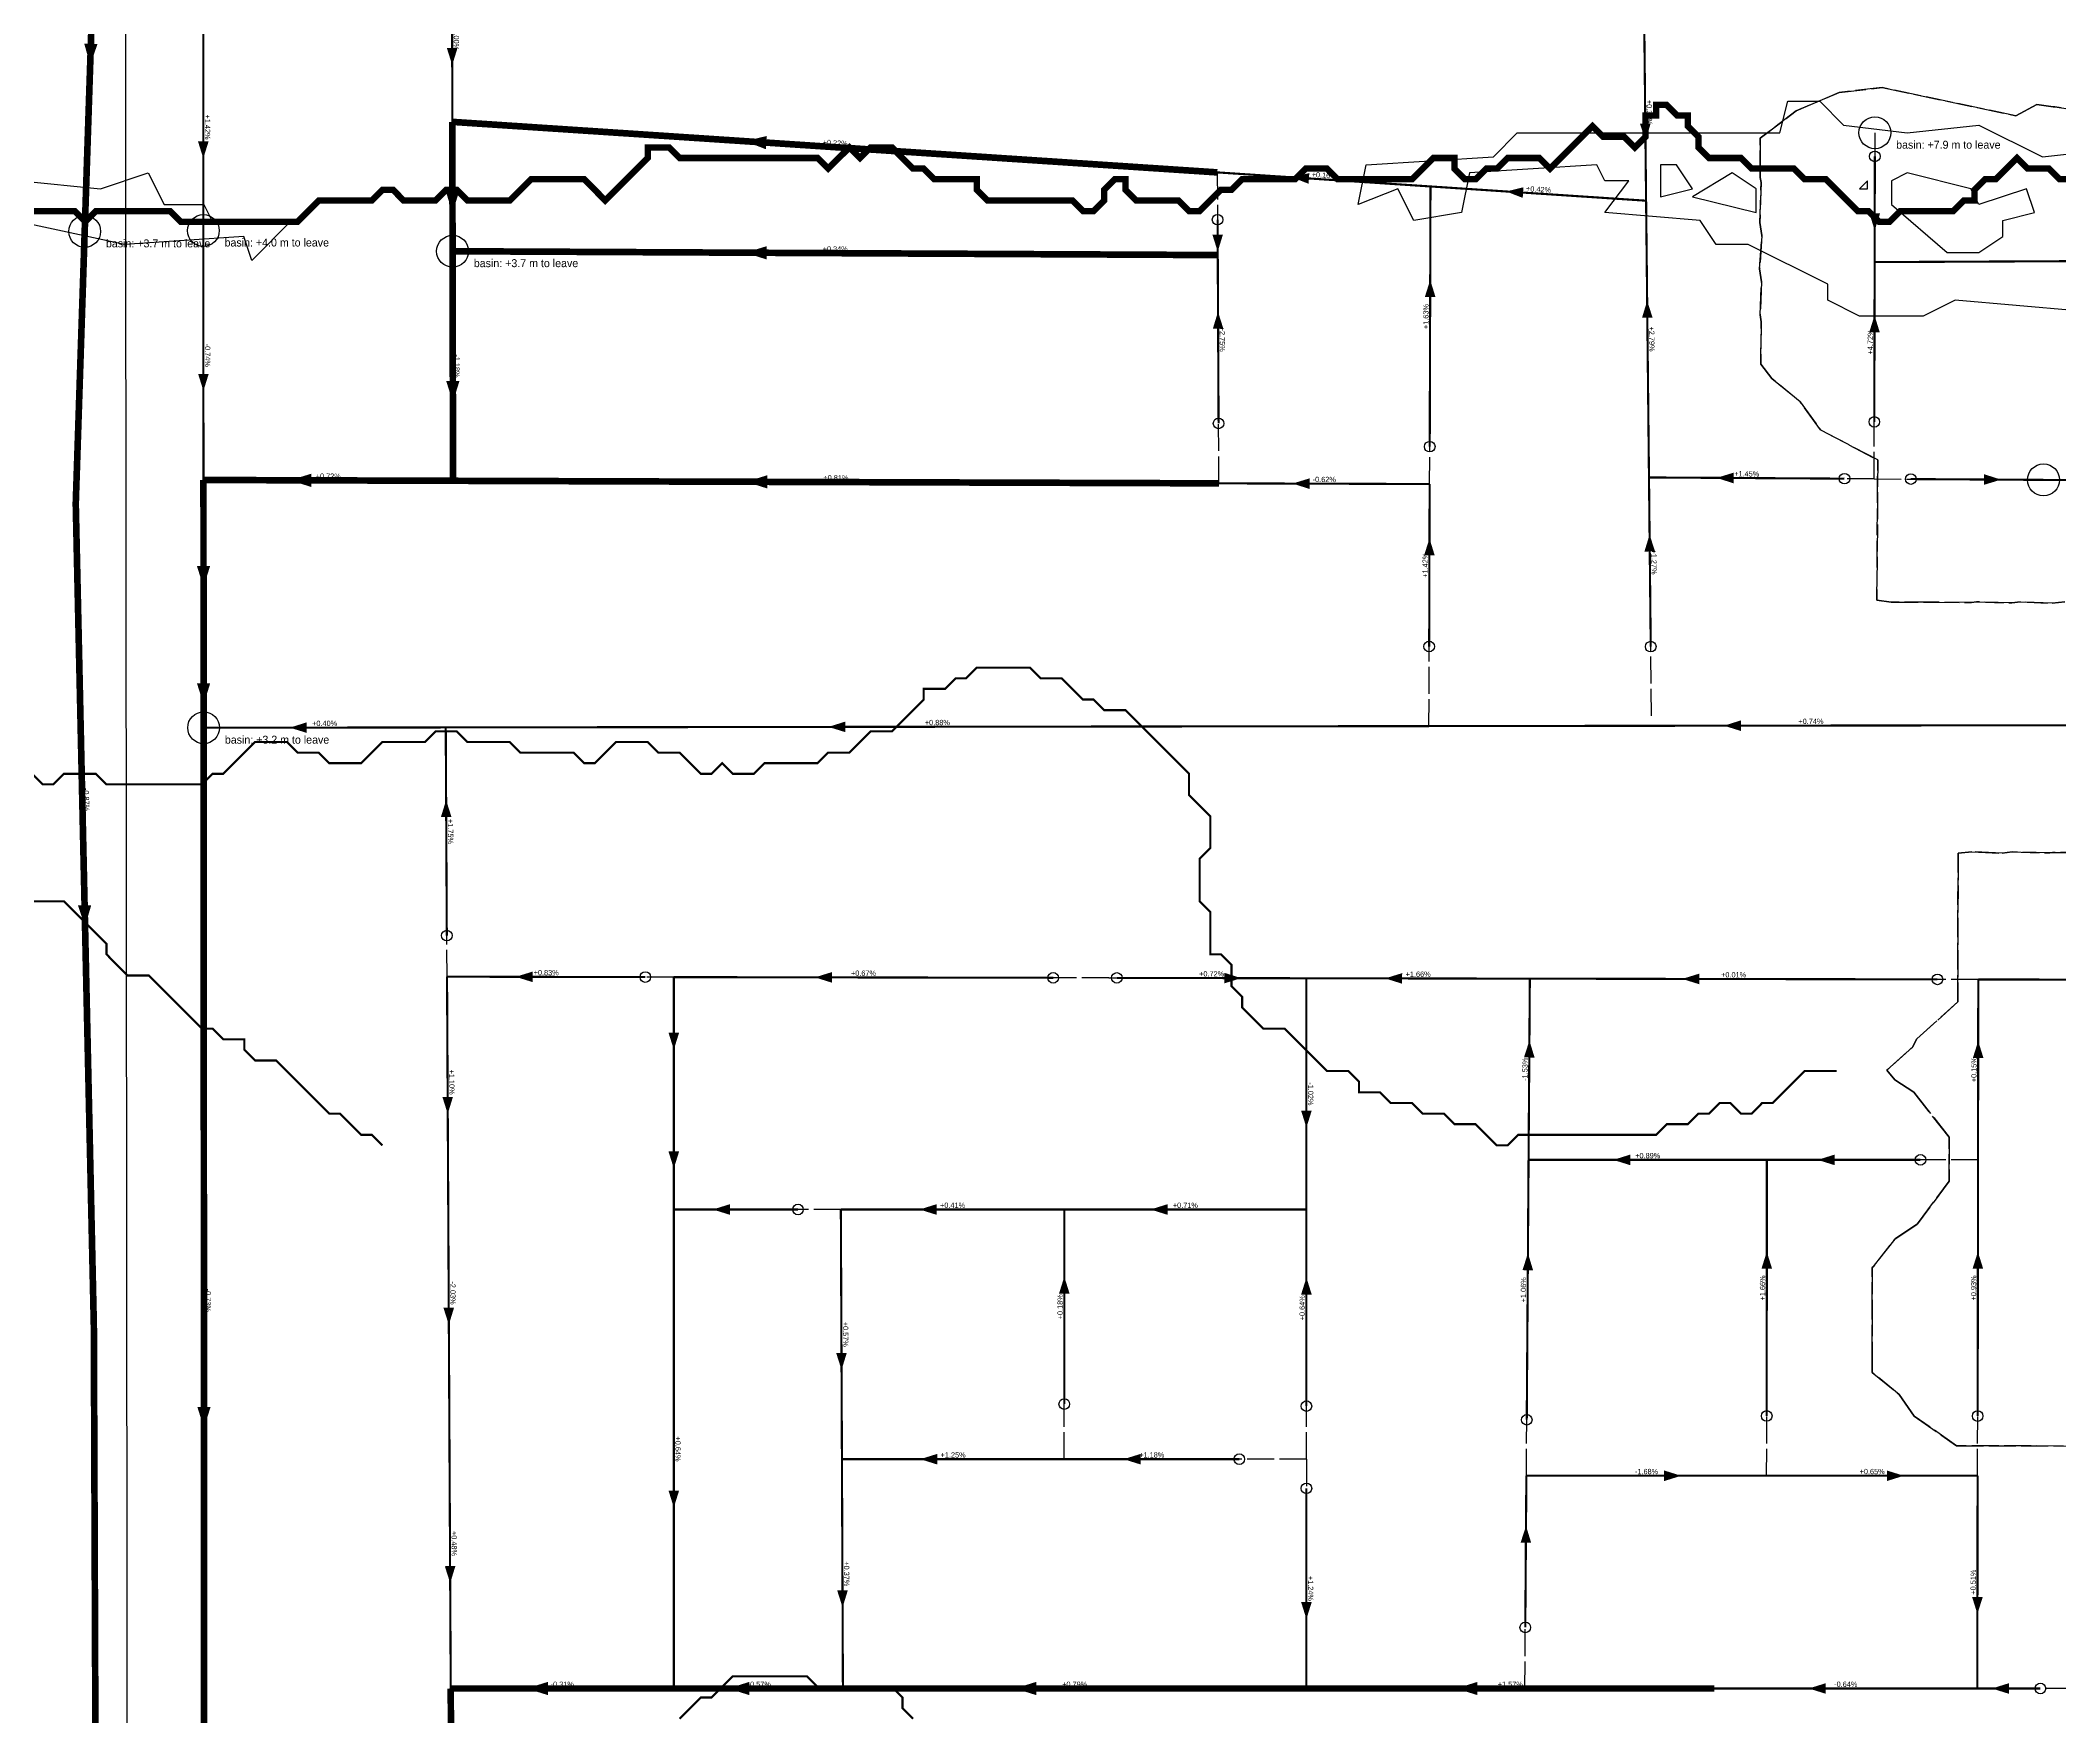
# Model space of a CAD drawing. Header units: metres. Extents: x 442821 to 452274, y 2561971 to 2571293.
# Drawn here: x 443862 to 444623, y 2564280 to 2564912 of the extents above; entities that cross this region are included whole.
import ezdxf
from ezdxf.enums import TextEntityAlignment as Align

# ---------------------------------------------------------------- set-up
doc = ezdxf.new("R2010")
doc.units = ezdxf.units.M
doc.header["$LTSCALE"] = 8
doc.linetypes.add('DASHDOT', pattern=[3.556, 2.54, -0.508, 0, -0.508])
doc.linetypes.add('DASHED', pattern=[1.524, 1.27, -0.254])
for name, color, linetype in [('A_ARROWS', 7, 'Continuous'), ('A_BASINS', 1, 'Continuous'), ('A_BRANCH', 7, 'Continuous'), ('A_BUILT_2006', 252, 'Continuous'), ('A_CATCHMENTS', 7, 'Continuous'), ('A_GRADIENT', 8, 'Continuous'), ('A_HEAD_GAP', 8, 'Continuous'), ('A_HEADS', 8, 'Continuous'), ('A_LATERAL', 7, 'Continuous'), ('A_STREAMS', 5, 'Continuous'), ('A_SUBMAIN', 7, 'Continuous'), ('A_WADI', 4, 'Continuous')]:
    doc.layers.add(name, color=color, linetype=linetype)

msp = doc.modelspace()

# ---------------------------------------------------------------- linework, layer by layer
at = {"layer": 'A_ARROWS', "color": 2}
for points in [[(443880.91, 2564902.62), (443878.67, 2564910.7), (443883.67, 2564910.53)], [(444017.37, 2564902.6), (444015.35, 2564908.99), (444019.35, 2564909)], [(444127.76, 2564873.92), (444135.9, 2564875.88), (444135.57, 2564870.89)], [(444467.13, 2564874.1), (444465.06, 2564880.48), (444469.06, 2564880.52)], [(443923.55, 2564867.44), (443921.54, 2564873.83), (443925.54, 2564873.84)], [(444333.89, 2564860.3), (444340.41, 2564861.88), (444340.15, 2564857.88)], [(444017.48, 2564846.95), (444014.96, 2564854.95), (444019.96, 2564854.96)], [(444414.61, 2564854.97), (444421.12, 2564856.55), (444420.86, 2564852.55)], [(444305.9, 2564832.34), (444303.87, 2564838.73), (444307.87, 2564838.74)], [(444127.86, 2564831.89), (444135.88, 2564834.35), (444135.85, 2564829.35)], [(444385.99, 2564821.63), (444387.97, 2564815.23), (444383.97, 2564815.24)], [(444306.01, 2564809.62), (444308.04, 2564803.23), (444304.04, 2564803.21)], [(444467.76, 2564813.77), (444469.82, 2564807.39), (444465.82, 2564807.35)], [(443923.59, 2564779.83), (443921.59, 2564786.23), (443925.59, 2564786.23)], [(444017.61, 2564775.54), (444015.1, 2564783.53), (444020.1, 2564783.54)], [(443956.24, 2564746.13), (443964.24, 2564748.6), (443964.23, 2564743.6)], [(444128.14, 2564745.56), (444136.15, 2564748.03), (444136.13, 2564743.03)], [(444334.11, 2564744.88), (444340.52, 2564746.86), (444340.5, 2564742.86)], [(444493.92, 2564747.03), (444500.34, 2564748.99), (444500.31, 2564744.99)], [(444385.71, 2564724.22), (444387.69, 2564717.81), (444383.69, 2564717.82)], [(444468.67, 2564725.69), (444470.74, 2564719.31), (444466.74, 2564719.27)], [(443923.63, 2564705.85), (443921.13, 2564713.85), (443926.13, 2564713.85)], [(443923.66, 2564661.62), (443921.15, 2564669.62), (443926.15, 2564669.62)], [(443956.17, 2564652.9), (443962.56, 2564654.91), (443962.57, 2564650.91)], [(444159.16, 2564653.18), (444165.56, 2564655.19), (444165.56, 2564651.19)], [(444496.7, 2564653.63), (444503.1, 2564655.64), (444503.1, 2564651.64)], [(444015.07, 2564625.6), (444017.1, 2564619.21), (444013.1, 2564619.19)], [(443878.97, 2564577.92), (443876.3, 2564585.87), (443881.3, 2564585.98)], [(444041.31, 2564558.99), (444047.71, 2564560.98), (444047.71, 2564556.98)], [(444154.09, 2564558.79), (444160.49, 2564560.78), (444160.48, 2564556.78)], [(444314.75, 2564558.5), (444308.35, 2564556.51), (444308.36, 2564560.51)], [(444369.01, 2564558.4), (444375.42, 2564560.39), (444375.41, 2564556.39)], [(444480.99, 2564558.2), (444487.39, 2564560.19), (444487.39, 2564556.19)], [(444100.89, 2564531.53), (444098.89, 2564537.93), (444102.89, 2564537.93)], [(444423.38, 2564534.98), (444425.33, 2564528.57), (444421.33, 2564528.6)], [(444015.68, 2564507.35), (444013.65, 2564513.74), (444017.65, 2564513.76)], [(444339.33, 2564502.16), (444337.33, 2564508.56), (444341.33, 2564508.56)], [(444100.89, 2564486.76), (444098.89, 2564493.16), (444102.89, 2564493.16)], [(444454.99, 2564490), (444461.39, 2564492), (444461.39, 2564488)], [(444532.04, 2564490), (444538.44, 2564492), (444538.44, 2564488)], [(444115.61, 2564471.3), (444122.01, 2564473.3), (444122.01, 2564469.3)], [(444193.54, 2564471.3), (444199.94, 2564473.3), (444199.94, 2564469.3)], [(444280.57, 2564471.3), (444286.97, 2564473.3), (444286.97, 2564469.3)], [(444422.82, 2564454.82), (444424.77, 2564448.41), (444420.77, 2564448.44)], [(444512.85, 2564455.4), (444514.85, 2564448.99), (444510.85, 2564449)], [(444248.07, 2564445.97), (444250.07, 2564439.57), (444246.07, 2564439.57)], [(444339.33, 2564445.66), (444341.33, 2564439.26), (444337.33, 2564439.26)], [(444016.09, 2564427.86), (444014.06, 2564434.25), (444018.06, 2564434.27)], [(444164.11, 2564410.84), (444162.08, 2564417.23), (444166.08, 2564417.24)], [(443923.8, 2564388.92), (443921.3, 2564396.92), (443926.3, 2564396.93)], [(444193.78, 2564377.2), (444200.18, 2564379.2), (444200.18, 2564375.2)], [(444270.45, 2564377.2), (444276.85, 2564379.2), (444276.85, 2564375.2)], [(444480.57, 2564370.95), (444474.17, 2564368.95), (444474.17, 2564372.95)], [(444564.5, 2564370.95), (444558.1, 2564368.95), (444558.1, 2564372.95)], [(444100.89, 2564358.99), (444098.89, 2564365.39), (444102.89, 2564365.39)], [(444422.1, 2564352.09), (444424.05, 2564345.68), (444420.05, 2564345.7)], [(444016.6, 2564330.49), (444014.57, 2564336.88), (444018.57, 2564336.9)], [(444164.5, 2564321.34), (444162.47, 2564327.74), (444166.47, 2564327.75)], [(444339.33, 2564316.95), (444337.33, 2564323.35), (444341.33, 2564323.35)], [(444592.24, 2564318.85), (444590.24, 2564325.25), (444594.24, 2564325.24)], [(444045.44, 2564290.78), (444053.44, 2564293.28), (444053.44, 2564288.28)], [(444121.39, 2564290.78), (444129.39, 2564293.28), (444129.39, 2564288.28)], [(444229.51, 2564290.78), (444237.51, 2564293.28), (444237.51, 2564288.28)], [(444395.81, 2564290.78), (444403.81, 2564293.28), (444403.81, 2564288.28)], [(444528.7, 2564290.78), (444535.1, 2564292.78), (444535.1, 2564288.78)], [(444597.71, 2564290.78), (444604.11, 2564292.78), (444604.11, 2564288.78)]]:
    msp.add_solid(points, dxfattribs=at)
at = {"layer": 'A_ARROWS', "color": 1}
for points in [[(444553.53, 2564840.29), (444551.54, 2564846.69), (444555.54, 2564846.68)], [(444553.46, 2564808.26), (444555.45, 2564801.86), (444551.45, 2564801.86)], [(444601.15, 2564746.37), (444594.73, 2564744.41), (444594.76, 2564748.41)], [(444592.53, 2564534.8), (444594.52, 2564528.4), (444590.52, 2564528.4)], [(444592.42, 2564455.38), (444594.41, 2564448.98), (444590.41, 2564448.99)]]:
    msp.add_solid(points, dxfattribs=at)
at = {"layer": 'A_BASINS', "color": 1}
for centre in [(444553.6, 2564877.09), (443878.84, 2564839.9), (443923.56, 2564840.23), (444017.5, 2564832.45), (444617.15, 2564746.27), (443923.66, 2564652.86)]:
    msp.add_circle(centre, 6, dxfattribs=at)
at = {"layer": 'A_BRANCH', "color": 2, "const_width": 0.8}
for points in [[(444017.29, 2564944.69), (444017.41, 2564881.2)], [(444385.81, 2564758.8), (444386.09, 2564856.86)], [(444306.22, 2564767.56), (444305.91, 2564831)], [(444385.6, 2564683.48), (444385.77, 2564744.71)], [(444673.49, 2564653.87), (444385.51, 2564653.48)], [(444015.33, 2564574.53), (444014.93, 2564652.98)], [(444090.15, 2564558.9), (444015.41, 2564559.04)], [(444267.88, 2564558.58), (444339.33, 2564558.45)], [(444422.38, 2564392.06), (444423.06, 2564490)], [(444512.82, 2564393.49), (444512.88, 2564490)], [(444339.33, 2564397.21), (444339.33, 2564471.3)], [(444314.03, 2564377.2), (444248.07, 2564377.2)]]:
    msp.add_lwpolyline(points, dxfattribs=at)
at = {"layer": 'A_BRANCH', "color": 2, "linetype": 'DASHED', "const_width": 0.8}
for points in [[(444305.84, 2564844.34), (444305.91, 2564831)], [(444577.17, 2564558.03), (444423.54, 2564558.3)], [(444570.78, 2564490), (444512.88, 2564490)], [(444147.7, 2564471.3), (444100.89, 2564471.3)], [(444248.07, 2564397.97), (444248.07, 2564471.3)]]:
    msp.add_lwpolyline(points, dxfattribs=at)
at = {"layer": 'A_BRANCH', "color": 1, "const_width": 0.8}
for points in [[(444553.38, 2564768.13), (444553.5, 2564828.35)], [(444567.13, 2564746.58), (444617.15, 2564746.27)], [(444592.34, 2564393.46), (444592.47, 2564490)]]:
    msp.add_lwpolyline(points, dxfattribs=at)
at = {"layer": 'A_BUILT_2006', "color": 252}
msp.add_lwpolyline([(444422.44, 2563343.67), (444425.81, 2563359.7), (444354.25, 2563402.28), (444079.07, 2562950.56), (443944.47, 2563054.62), (443895.55, 2563534.89), (443894.21, 2564981.63), (443353.42, 2565026.28), (443356.77, 2565236.27), (445139.69, 2565926.07), (445353.06, 2566067)], dxfattribs=at)
at = {"layer": 'A_CATCHMENTS', "color": 1, "linetype": 'DASHED'}
for points in [[(444625.22, 2564700.35), (444620.38, 2564699.78), (444608.53, 2564700.33), (444605.22, 2564699.89), (444591.86, 2564700.29), (444590.06, 2564700.02), (444575.18, 2564700.22), (444574.91, 2564700.18), (444559.75, 2564700.13), (444554.35, 2564701), (444554.68, 2564753.79), (444533.04, 2564765.17), (444525.48, 2564775.71), (444514.74, 2564784.49), (444510.64, 2564789.93), (444510.63, 2564790.8), (444510.58, 2564791.09), (444510.77, 2564805.85), (444510.34, 2564808.47), (444510.84, 2564820.91), (444510.16, 2564825.86), (444511, 2564838.4), (444510.21, 2564843.24), (444510.77, 2564858.32), (444510.39, 2564860.25), (444510.38, 2564875.05), (444523.94, 2564885.32), (444540.14, 2564892.33), (444556.39, 2564894.12), (444606.73, 2564883.52), (444614.58, 2564887.8), (444620.83, 2564886.9), (444621.45, 2564886.9), (444635.86, 2564884.76)], [(444636.83, 2564382.15), (444584.36, 2564382.22), (444568.45, 2564393.47), (444562.75, 2564401.54), (444552.59, 2564409.93), (444552.59, 2564417.59), (444552.61, 2564417.65), (444552.61, 2564433.68), (444552.62, 2564433.74), (444552.63, 2564449.49), (444553.03, 2564449.83), (444561.13, 2564460.14), (444569.69, 2564465.9), (444581.62, 2564481.97), (444581.62, 2564498.51), (444568.3, 2564515.53), (444561.13, 2564520.12), (444558.07, 2564523.81), (444567.74, 2564532.53), (444569.44, 2564535.6), (444584.85, 2564549.51), (444584.95, 2564605.6), (444590.19, 2564606.15), (444601.59, 2564605.54), (444605.35, 2564606.04), (444619.49, 2564605.68), (444620.5, 2564605.84), (444633.73, 2564605.89)]]:
    msp.add_lwpolyline(points, dxfattribs=at)
at = {"layer": 'A_CATCHMENTS', "color": 2, "linetype": 'DASHED'}
for points in [[(444635.86, 2564884.76), (444621.45, 2564886.9), (444620.83, 2564886.9), (444614.58, 2564887.8), (444606.73, 2564883.52), (444556.39, 2564894.12), (444540.14, 2564892.33), (444523.94, 2564885.32), (444510.38, 2564875.05), (444510.39, 2564860.25), (444510.77, 2564858.32), (444510.21, 2564843.24), (444511, 2564838.4), (444510.16, 2564825.86), (444510.84, 2564820.91), (444510.34, 2564808.47), (444510.77, 2564805.85), (444510.58, 2564791.09), (444510.63, 2564790.8), (444510.64, 2564789.93), (444514.74, 2564784.49), (444525.48, 2564775.71), (444533.04, 2564765.17), (444554.68, 2564753.79), (444554.35, 2564701), (444559.75, 2564700.13), (444574.91, 2564700.18), (444575.18, 2564700.22), (444590.06, 2564700.02), (444591.86, 2564700.29), (444605.22, 2564699.89), (444608.53, 2564700.33), (444620.38, 2564699.78), (444625.22, 2564700.35)], [(444633.73, 2564605.89), (444620.5, 2564605.84), (444619.49, 2564605.68), (444605.35, 2564606.04), (444601.59, 2564605.54), (444590.19, 2564606.15), (444584.95, 2564605.6), (444584.85, 2564549.51), (444569.44, 2564535.6), (444567.74, 2564532.53), (444558.07, 2564523.81), (444561.13, 2564520.12), (444568.3, 2564515.53), (444581.62, 2564498.51), (444581.62, 2564481.97), (444569.69, 2564465.9), (444561.13, 2564460.14), (444553.03, 2564449.83), (444552.63, 2564449.49), (444552.62, 2564433.74), (444552.61, 2564433.68), (444552.61, 2564417.65), (444552.59, 2564417.59), (444552.59, 2564409.93), (444562.75, 2564401.54), (444568.45, 2564393.47), (444584.36, 2564382.22), (444636.83, 2564382.15)]]:
    msp.add_lwpolyline(points, dxfattribs=at)
at = {"layer": 'A_HEAD_GAP', "color": 8, "linetype": 'DASHED'}
for points in [[(444553.6, 2564877.09), (444553.58, 2564868.2)], [(444305.75, 2564862.16), (444305.84, 2564844.34)], [(444306.33, 2564744.97), (444306.22, 2564767.56)], [(444553.34, 2564746.67), (444553.38, 2564768.13)], [(444385.77, 2564744.71), (444385.81, 2564758.8)], [(444553.34, 2564746.67), (444542.14, 2564746.74)], [(444553.34, 2564746.67), (444567.13, 2564746.58)], [(444385.51, 2564653.48), (444385.6, 2564683.48)], [(444469.39, 2564657.31), (444469.11, 2564683.44)], [(444015.41, 2564559.04), (444015.33, 2564574.53)], [(444100.89, 2564558.88), (444090.15, 2564558.9)], [(444264.82, 2564558.59), (444243.88, 2564558.63)], [(444264.82, 2564558.59), (444267.88, 2564558.58)], [(444592.56, 2564558), (444577.17, 2564558.03)], [(444592.47, 2564490), (444570.78, 2564490)], [(444163.85, 2564471.3), (444147.7, 2564471.3)], [(444248.07, 2564377.2), (444248.07, 2564397.97)], [(444339.33, 2564377.2), (444339.33, 2564397.21)], [(444422.23, 2564370.95), (444422.38, 2564392.06)], [(444512.8, 2564370.95), (444512.82, 2564393.49)], [(444592.31, 2564370.95), (444592.34, 2564393.46)], [(444339.33, 2564377.2), (444314.03, 2564377.2)], [(444339.33, 2564377.2), (444339.33, 2564366.21)], [(444421.67, 2564290.78), (444421.83, 2564313.8)], [(444627.96, 2564290.78), (444615.98, 2564290.78)]]:
    msp.add_lwpolyline(points, dxfattribs=at)
at = {"layer": 'A_HEADS', "color": 1}
for centre in [(444553.58, 2564868.2), (444553.38, 2564768.13), (444567.13, 2564746.58), (444592.34, 2564393.46)]:
    msp.add_circle(centre, 2, dxfattribs=at)
at = {"layer": 'A_HEADS', "color": 2}
for centre in [(444305.84, 2564844.34), (444306.22, 2564767.56), (444385.81, 2564758.8), (444542.14, 2564746.74), (444385.6, 2564683.48), (444469.11, 2564683.44), (444015.33, 2564574.53), (444090.15, 2564558.9), (444243.88, 2564558.63), (444267.88, 2564558.58), (444577.17, 2564558.03), (444570.78, 2564490), (444147.7, 2564471.3), (444248.07, 2564397.97), (444339.33, 2564397.21), (444512.82, 2564393.49), (444422.38, 2564392.06), (444314.03, 2564377.2), (444339.33, 2564366.21), (444421.83, 2564313.8), (444615.98, 2564290.78)]:
    msp.add_circle(centre, 2, dxfattribs=at)
at = {"layer": 'A_LATERAL', "color": 2, "const_width": 0.8}
for points in [[(443923.52, 2564918.25), (443923.56, 2564840.23)], [(444468.45, 2564747.19), (444467.36, 2564851.49)], [(444542.14, 2564746.74), (444468.45, 2564747.19)], [(444469.11, 2564683.44), (444468.45, 2564747.19)], [(444385.51, 2564653.48), (444014.93, 2564652.98)], [(444015.41, 2564559.04), (444015.83, 2564479.55)], [(444243.88, 2564558.63), (444100.89, 2564558.88)], [(444423.54, 2564558.3), (444339.33, 2564558.45)], [(444100.89, 2564519.96), (444100.89, 2564471.3)], [(444512.88, 2564490), (444423.06, 2564490)], [(444100.89, 2564471.3), (444100.89, 2564290.78)], [(444163.85, 2564471.3), (444164.26, 2564377.2)], [(444339.33, 2564471.3), (444248.07, 2564471.3)], [(444248.07, 2564377.2), (444164.26, 2564377.2)], [(444339.33, 2564366.21), (444339.33, 2564290.78)], [(444512.8, 2564370.95), (444592.31, 2564370.95)], [(444592.31, 2564370.95), (444592.2, 2564290.78)], [(444615.98, 2564290.78), (444592.2, 2564290.78)]]:
    msp.add_lwpolyline(points, dxfattribs=at)
at = {"layer": 'A_LATERAL', "color": 2, "linetype": 'DASHED', "const_width": 0.8}
for points in [[(444466.67, 2564918.01), (444467.36, 2564851.49)], [(444386.09, 2564856.86), (444305.75, 2564862.16)], [(444467.36, 2564851.49), (444386.09, 2564856.86)], [(444014.93, 2564652.98), (443923.66, 2564652.86)], [(444248.07, 2564471.3), (444163.85, 2564471.3)], [(444016.24, 2564400.07), (444016.81, 2564290.78)], [(444164.26, 2564377.2), (444164.63, 2564290.78)], [(444421.83, 2564313.8), (444422.23, 2564370.95)]]:
    msp.add_lwpolyline(points, dxfattribs=at)
at = {"layer": 'A_LATERAL', "color": 1, "linetype": 'DASHED', "const_width": 0.8}
for points in [[(444553.58, 2564868.2), (444553.5, 2564828.35)], [(444592.47, 2564490), (444592.56, 2564558)]]:
    msp.add_lwpolyline(points, dxfattribs=at)
at = {"layer": 'A_LATERAL', "color": 2, "linetype": 'DASHDOT', "const_width": 0.8}
for points in [[(443923.56, 2564840.23), (443923.61, 2564746.24)], [(444385.77, 2564744.71), (444306.33, 2564744.97)], [(444100.89, 2564558.88), (444100.89, 2564519.96)], [(444339.33, 2564558.45), (444339.33, 2564471.3)], [(444423.06, 2564490), (444423.54, 2564558.3)], [(444015.83, 2564479.55), (444016.24, 2564400.07)], [(444422.23, 2564370.95), (444512.8, 2564370.95)], [(444592.2, 2564290.78), (444493.03, 2564290.78)]]:
    msp.add_lwpolyline(points, dxfattribs=at)
at = {"layer": 'A_LATERAL', "color": 1, "linetype": 'DASHDOT', "const_width": 0.8}
for points in [[(444553.5, 2564828.35), (444748.8, 2564829.28)], [(444617.15, 2564746.27), (444700.61, 2564745.75)], [(444592.56, 2564558), (444682.03, 2564557.84)]]:
    msp.add_lwpolyline(points, dxfattribs=at)
at = {"layer": 'A_STREAMS', "color": 5}
for points, const_width in [([(444627.15, 2564859.58), (444623.15, 2564859.58), (444619.15, 2564863.58), (444615.15, 2564863.58), (444611.15, 2564863.58), (444607.15, 2564867.58), (444603.15, 2564863.58), (444599.14, 2564859.58), (444595.14, 2564859.58), (444591.14, 2564855.58), (444591.14, 2564851.57), (444587.14, 2564851.57), (444583.14, 2564847.57), (444579.14, 2564847.57), (444575.14, 2564847.57), (444571.14, 2564847.57), (444567.14, 2564847.57), (444563.14, 2564847.57), (444559.14, 2564843.57), (444555.14, 2564843.57), (444551.14, 2564847.57), (444547.14, 2564847.57), (444543.14, 2564851.57), (444539.14, 2564855.58), (444535.14, 2564859.58), (444531.14, 2564859.58), (444527.13, 2564859.58), (444523.13, 2564863.58), (444519.13, 2564863.58), (444515.13, 2564863.58), (444511.13, 2564863.58), (444507.13, 2564863.58), (444503.13, 2564867.58), (444499.13, 2564867.58), (444495.13, 2564867.58), (444491.13, 2564867.58), (444487.13, 2564871.58), (444487.13, 2564875.58), (444483.13, 2564879.58), (444483.13, 2564883.59), (444479.13, 2564883.59), (444475.13, 2564887.59), (444471.13, 2564887.59), (444471.13, 2564883.59), (444467.13, 2564883.59), (444467.13, 2564879.58), (444467.13, 2564875.58), (444463.13, 2564871.58), (444459.13, 2564875.58), (444455.12, 2564875.58), (444451.12, 2564875.58), (444447.12, 2564879.58), (444443.12, 2564875.58), (444439.12, 2564871.58), (444435.12, 2564867.58), (444431.12, 2564863.58), (444427.12, 2564867.58), (444423.12, 2564867.58), (444419.12, 2564867.58), (444415.12, 2564867.58), (444411.12, 2564863.58), (444407.12, 2564863.58), (444403.12, 2564859.58), (444399.12, 2564859.58), (444395.12, 2564863.58), (444395.12, 2564867.58), (444391.12, 2564867.58), (444387.12, 2564867.58), (444383.11, 2564863.58), (444379.11, 2564859.58), (444375.11, 2564859.58), (444371.11, 2564859.58), (444367.11, 2564859.58), (444363.11, 2564859.58), (444359.11, 2564859.58), (444355.11, 2564859.58), (444351.11, 2564859.58), (444347.11, 2564863.58), (444343.11, 2564863.58), (444339.11, 2564863.58), (444335.11, 2564859.58), (444331.11, 2564859.58), (444327.11, 2564859.58), (444323.11, 2564859.58), (444319.11, 2564859.58), (444315.11, 2564859.58), (444311.1, 2564855.58), (444307.1, 2564855.58), (444303.1, 2564851.57), (444299.1, 2564847.57), (444295.1, 2564847.57), (444291.1, 2564851.57), (444287.1, 2564851.57), (444283.1, 2564851.57), (444279.1, 2564851.57), (444275.1, 2564851.57), (444271.1, 2564855.58), (444271.1, 2564859.58), (444267.1, 2564859.58), (444263.1, 2564855.58), (444263.1, 2564851.57), (444259.1, 2564847.57), (444255.1, 2564847.57), (444251.1, 2564851.57), (444247.1, 2564851.57), (444243.1, 2564851.57), (444239.09, 2564851.57), (444235.09, 2564851.57), (444231.09, 2564851.57), (444227.09, 2564851.57), (444223.09, 2564851.57), (444219.09, 2564851.57), (444215.09, 2564855.58), (444215.09, 2564859.58), (444211.09, 2564859.58), (444207.09, 2564859.58), (444203.09, 2564859.58), (444199.09, 2564859.58), (444195.09, 2564863.58), (444191.09, 2564863.58), (444187.09, 2564867.58), (444183.09, 2564871.58), (444179.09, 2564871.58), (444175.09, 2564871.58), (444171.09, 2564867.58), (444167.09, 2564871.58), (444163.08, 2564867.58), (444159.08, 2564863.58), (444155.08, 2564867.58), (444151.08, 2564867.58), (444147.08, 2564867.58), (444143.08, 2564867.58), (444139.08, 2564867.58), (444135.08, 2564867.58), (444131.08, 2564867.58), (444127.08, 2564867.58), (444123.08, 2564867.58), (444119.08, 2564867.58), (444115.08, 2564867.58), (444111.08, 2564867.58), (444107.08, 2564867.58), (444103.08, 2564867.58), (444099.08, 2564871.58), (444095.08, 2564871.58), (444091.07, 2564871.58), (444091.07, 2564867.58), (444087.07, 2564863.58), (444083.07, 2564859.58), (444079.07, 2564855.58), (444075.07, 2564851.57), (444071.07, 2564855.58), (444067.07, 2564859.58), (444063.07, 2564859.58), (444059.07, 2564859.58), (444055.07, 2564859.58), (444051.07, 2564859.58), (444047.07, 2564859.58), (444043.07, 2564855.58), (444039.07, 2564851.57), (444035.07, 2564851.57), (444031.07, 2564851.57), (444027.07, 2564851.57), (444023.07, 2564851.57), (444019.06, 2564855.58), (444015.06, 2564855.58), (444011.06, 2564851.57), (444007.06, 2564851.57), (444003.06, 2564851.57), (443999.06, 2564851.57), (443995.06, 2564855.58), (443991.06, 2564855.58), (443987.06, 2564851.57), (443983.06, 2564851.57), (443979.06, 2564851.57), (443975.06, 2564851.57), (443971.06, 2564851.57), (443967.06, 2564851.57), (443963.06, 2564847.57), (443959.06, 2564843.57), (443955.06, 2564843.57), (443951.06, 2564843.57), (443947.05, 2564843.57), (443943.05, 2564843.57), (443939.05, 2564843.57), (443935.05, 2564843.57), (443931.05, 2564843.57), (443927.05, 2564843.57), (443923.05, 2564843.57), (443919.05, 2564843.57), (443915.05, 2564843.57), (443911.05, 2564847.57), (443907.05, 2564847.57), (443903.05, 2564847.57), (443899.05, 2564847.57), (443895.05, 2564847.57), (443891.05, 2564847.57), (443887.05, 2564847.57), (443883.05, 2564847.57), (443879.05, 2564843.57), (443875.04, 2564847.57), (443871.04, 2564847.57), (443867.04, 2564847.57), (443863.04, 2564847.57), (443859.04, 2564847.57)], 2.4), ([(444539.14, 2564523.46), (444535.14, 2564523.46), (444531.14, 2564523.46), (444527.13, 2564523.46), (444523.13, 2564519.46), (444519.13, 2564515.46), (444515.13, 2564511.46), (444511.13, 2564511.46), (444507.13, 2564507.45), (444503.13, 2564507.45), (444499.13, 2564511.46), (444495.13, 2564511.46), (444491.13, 2564507.45), (444487.13, 2564507.45), (444483.13, 2564503.45), (444479.13, 2564503.45), (444475.13, 2564503.45), (444471.13, 2564499.45), (444467.13, 2564499.45), (444463.13, 2564499.45), (444459.13, 2564499.45), (444455.12, 2564499.45), (444451.12, 2564499.45), (444447.12, 2564499.45), (444443.12, 2564499.45), (444439.12, 2564499.45), (444435.12, 2564499.45), (444431.12, 2564499.45), (444427.12, 2564499.45), (444423.12, 2564499.45), (444419.12, 2564499.45), (444415.12, 2564495.45), (444411.12, 2564495.45), (444407.12, 2564499.45), (444403.12, 2564503.45), (444399.12, 2564503.45), (444395.12, 2564503.45), (444391.12, 2564507.45), (444387.12, 2564507.45), (444383.11, 2564507.45), (444379.11, 2564511.46), (444375.11, 2564511.46), (444371.11, 2564511.46), (444367.11, 2564515.46), (444363.11, 2564515.46), (444359.11, 2564515.46), (444359.11, 2564519.46), (444355.11, 2564523.46), (444351.11, 2564523.46), (444347.11, 2564523.46), (444343.11, 2564527.46), (444339.11, 2564531.46), (444335.11, 2564535.46), (444331.11, 2564539.47), (444327.11, 2564539.47), (444323.11, 2564539.47), (444319.11, 2564543.47), (444315.11, 2564547.47), (444315.11, 2564551.47), (444311.1, 2564555.47), (444311.1, 2564559.47), (444311.1, 2564563.47), (444307.1, 2564567.48), (444303.1, 2564567.48), (444303.1, 2564571.48), (444303.1, 2564575.48), (444303.1, 2564579.48), (444303.1, 2564583.48), (444299.1, 2564587.48), (444299.1, 2564591.48), (444299.1, 2564595.48), (444299.1, 2564599.49), (444299.1, 2564603.49), (444303.1, 2564607.49), (444303.1, 2564611.49), (444303.1, 2564615.49), (444303.1, 2564619.49), (444299.1, 2564623.49), (444295.1, 2564627.5), (444295.1, 2564631.5), (444295.1, 2564635.5), (444291.1, 2564639.5), (444287.1, 2564643.5), (444283.1, 2564647.5), (444279.1, 2564651.5), (444275.1, 2564655.51), (444271.1, 2564659.51), (444267.1, 2564659.51), (444263.1, 2564659.51), (444259.1, 2564663.51), (444255.1, 2564663.51), (444251.1, 2564667.51), (444247.1, 2564671.51), (444243.1, 2564671.51), (444239.09, 2564671.51), (444235.09, 2564675.51), (444231.09, 2564675.51), (444227.09, 2564675.51), (444223.09, 2564675.51), (444219.09, 2564675.51), (444215.09, 2564675.51), (444211.09, 2564671.51), (444207.09, 2564671.51), (444203.09, 2564667.51), (444199.09, 2564667.51), (444195.09, 2564667.51), (444195.09, 2564663.51), (444191.09, 2564659.51), (444187.09, 2564655.51), (444183.09, 2564651.5), (444179.09, 2564651.5), (444175.09, 2564651.5), (444171.09, 2564647.5), (444167.09, 2564643.5), (444163.08, 2564643.5), (444159.08, 2564643.5), (444155.08, 2564639.5), (444151.08, 2564639.5), (444147.08, 2564639.5), (444143.08, 2564639.5), (444139.08, 2564639.5), (444135.08, 2564639.5), (444131.08, 2564635.5), (444127.08, 2564635.5), (444123.08, 2564635.5), (444119.08, 2564639.5), (444115.08, 2564635.5), (444111.08, 2564635.5), (444107.08, 2564639.5), (444103.08, 2564643.5), (444099.08, 2564643.5), (444095.08, 2564643.5), (444091.07, 2564647.5), (444087.07, 2564647.5), (444083.07, 2564647.5), (444079.07, 2564647.5), (444075.07, 2564643.5), (444071.07, 2564639.5), (444067.07, 2564639.5), (444063.07, 2564643.5), (444059.07, 2564643.5), (444055.07, 2564643.5), (444051.07, 2564643.5), (444047.07, 2564643.5), (444043.07, 2564643.5), (444039.07, 2564647.5), (444035.07, 2564647.5), (444031.07, 2564647.5), (444027.07, 2564647.5), (444023.07, 2564647.5), (444019.06, 2564651.5), (444015.06, 2564651.5), (444011.06, 2564651.5), (444007.06, 2564647.5), (444003.06, 2564647.5), (443999.06, 2564647.5), (443995.06, 2564647.5), (443991.06, 2564647.5), (443987.06, 2564643.5), (443983.06, 2564639.5), (443979.06, 2564639.5), (443975.06, 2564639.5), (443971.06, 2564639.5), (443967.06, 2564643.5), (443963.06, 2564643.5), (443959.06, 2564643.5), (443955.06, 2564647.5), (443951.06, 2564647.5), (443947.05, 2564647.5), (443943.05, 2564647.5), (443939.05, 2564643.5), (443935.05, 2564639.5), (443931.05, 2564635.5), (443927.05, 2564635.5), (443923.05, 2564631.5), (443919.05, 2564631.5), (443915.05, 2564631.5), (443911.05, 2564631.5), (443907.05, 2564631.5), (443903.05, 2564631.5), (443899.05, 2564631.5), (443895.05, 2564631.5), (443891.05, 2564631.5), (443887.05, 2564631.5), (443883.05, 2564635.5), (443879.05, 2564635.5), (443875.04, 2564635.5), (443871.04, 2564635.5), (443867.04, 2564631.5), (443863.04, 2564631.5), (443859.04, 2564635.5)], 0.8), ([(443991.06, 2564495.45), (443987.06, 2564499.45), (443983.06, 2564499.45), (443979.06, 2564503.45), (443975.06, 2564507.45), (443971.06, 2564507.45), (443967.06, 2564511.46), (443963.06, 2564515.46), (443959.06, 2564519.46), (443955.06, 2564523.46), (443951.06, 2564527.46), (443947.05, 2564527.46), (443943.05, 2564527.46), (443939.05, 2564531.46), (443939.05, 2564535.46), (443935.05, 2564535.46), (443931.05, 2564535.46), (443927.05, 2564539.47), (443923.05, 2564539.47), (443919.05, 2564543.47), (443915.05, 2564547.47), (443911.05, 2564551.47), (443907.05, 2564555.47), (443903.05, 2564559.47), (443899.05, 2564559.47), (443895.05, 2564559.47), (443891.05, 2564563.47), (443887.05, 2564567.48), (443887.05, 2564571.48), (443883.05, 2564575.48), (443879.05, 2564579.48), (443875.04, 2564583.48), (443871.04, 2564587.48), (443867.04, 2564587.48), (443863.04, 2564587.48), (443859.04, 2564587.48)], 0.8), ([(444191.09, 2564279.37), (444187.09, 2564283.38), (444187.09, 2564287.38), (444183.09, 2564291.38), (444179.09, 2564291.38), (444175.09, 2564291.38), (444171.09, 2564291.38), (444167.09, 2564291.38), (444163.08, 2564291.38), (444159.08, 2564291.38), (444155.08, 2564291.38), (444151.08, 2564295.38), (444147.08, 2564295.38), (444143.08, 2564295.38), (444139.08, 2564295.38), (444135.08, 2564295.38), (444131.08, 2564295.38), (444127.08, 2564295.38), (444123.08, 2564295.38), (444119.08, 2564291.38), (444115.08, 2564287.38), (444111.08, 2564287.38), (444107.08, 2564283.38), (444103.08, 2564279.37)], 0.8)]:
    msp.add_lwpolyline(points, dxfattribs=dict(at, const_width=const_width))
at = {"layer": 'A_SUBMAIN', "color": 2, "const_width": 2.5}
for points in [[(443884.41, 2565009.2), (443878.84, 2564839.9)], [(444017.41, 2564881.2), (444017.5, 2564832.45)], [(444017.67, 2564745.93), (443923.61, 2564746.24)], [(444306.33, 2564744.97), (444017.67, 2564745.93)], [(443923.64, 2564687.26), (443923.66, 2564652.86)], [(443882.35, 2564411.58), (443883.65, 2564072.8)], [(444016.81, 2564290.78), (444017.26, 2564203.24)], [(444164.63, 2564290.78), (444100.89, 2564290.78)], [(444339.33, 2564290.78), (444164.63, 2564290.78)], [(444493.03, 2564290.78), (444339.33, 2564290.78)]]:
    msp.add_lwpolyline(points, dxfattribs=at)
at = {"layer": 'A_SUBMAIN', "color": 2, "linetype": 'DASHED', "const_width": 2.5}
for points in [[(444305.75, 2564862.16), (444017.41, 2564881.2)], [(444305.91, 2564831), (444017.5, 2564832.45)]]:
    msp.add_lwpolyline(points, dxfattribs=at)
at = {"layer": 'A_SUBMAIN', "color": 2, "linetype": 'DASHDOT', "const_width": 2.5}
for points in [[(443878.84, 2564839.9), (443875.47, 2564737.31), (443882.29, 2564427.42), (443882.35, 2564411.58)], [(444017.5, 2564832.45), (444017.67, 2564745.93)], [(443923.61, 2564746.24), (443923.64, 2564687.26)], [(443923.66, 2564652.86), (443923.89, 2564221.3)], [(444100.89, 2564290.78), (444016.81, 2564290.78)]]:
    msp.add_lwpolyline(points, dxfattribs=at)
at = {"layer": 'A_WADI', "color": 4}
msp.add_lwpolyline([(444652.8, 2564808.01), (444583.8, 2564814.01), (444571.8, 2564808.01), (444547.8, 2564808.01), (444535.8, 2564814.01), (444535.8, 2564820.01), (444505.8, 2564835.01), (444493.8, 2564835.01), (444487.8, 2564844.01), (444451.8, 2564847.01), (444460.8, 2564859.01), (444451.8, 2564859.01), (444448.8, 2564865.01), (444400.8, 2564862.01), (444397.8, 2564847.01), (444379.8, 2564844.01), (444373.8, 2564856.01), (444358.8, 2564850.01), (444361.8, 2564865.01), (444409.8, 2564868.01), (444418.8, 2564877.01), (444517.8, 2564877.01), (444520.8, 2564889.01), (444532.8, 2564889.01), (444532.8, 2564889.01), (444541.8, 2564880.01), (444565.8, 2564877.01), (444592.8, 2564880.01), (444616.8, 2564868.01), (444643.8, 2564871.01)], dxfattribs=at)
for points in [[(443908.8, 2564850.01), (443923.8, 2564850.01), (443926.8, 2564844.01), (443956.8, 2564844.01), (443941.8, 2564829.01), (443938.8, 2564838.01), (443893.8, 2564835.01), (443851.8, 2564844.01), (443845.8, 2564850.01), (443845.8, 2564856.01), (443854.8, 2564859.01), (443884.8, 2564856.01), (443902.8, 2564862.01), (443908.8, 2564850.01)], [(444472.8, 2564853.01), (444484.8, 2564856.01), (444478.8, 2564865.01), (444472.8, 2564865.01), (444472.8, 2564853.01)], [(444484.8, 2564853.01), (444508.8, 2564847.01), (444508.8, 2564856.01), (444499.8, 2564862.01), (444484.8, 2564853.01)], [(444559.8, 2564859.01), (444559.8, 2564850.01), (444580.8, 2564832.01), (444592.8, 2564832.01), (444601.8, 2564838.01), (444601.8, 2564844.01), (444613.8, 2564847.01), (444610.8, 2564856.01), (444592.8, 2564850.01), (444589.8, 2564856.01), (444565.8, 2564862.01), (444559.8, 2564859.01)], [(444550.8, 2564856.01), (444550.8, 2564859.01), (444547.8, 2564856.01), (444550.8, 2564856.01)]]:
    msp.add_lwpolyline(points, close=True, dxfattribs=at)

# ---------------------------------------------------------------- texts
at = {"layer": 'A_BASINS', "color": 1}
for s, p in [('basin: +7.9 m to leave', (444561.6, 2564871.09)), ('basin: +3.7 m to leave', (443886.84, 2564833.9)), ('basin: +4.0 m to leave', (443931.56, 2564834.23)), ('basin: +3.7 m to leave', (444025.5, 2564826.45)), ('basin: +3.2 m to leave', (443931.66, 2564646.86))]:
    msp.add_text(s, height=3, dxfattribs=at).set_placement(p)
at = {"layer": 'A_GRADIENT', "color": 2}
for s, rotation, p in [('+1.00%', -89.88841, (444017.35, 2564912.95)), ('+1.42%', -89.96948, (443923.54, 2564879.24)), ('+0.34%', -89.40318, (444467.02, 2564884.75)), ('+0.22%', 356.22176, (444161.58, 2564871.68)), ('+0.16%', 356.22176, (444345.92, 2564859.51)), ('+0.42%', 356.22176, (444426.73, 2564854.17)), ('+0.34%', 359.71055, (444161.71, 2564831.72)), ('+1.63%', 89.83787, (444385.95, 2564807.83)), ('+2.75%', 270.28526, (444306.06, 2564799.28)), ('+2.79%', 270.59682, (444467.91, 2564799.34)), ('-0.74%', -89.96948, (443923.59, 2564793.23)), ('-1.18%', -89.88841, (444017.59, 2564789.19)), ('+0.72%', 359.81024, (443970.64, 2564746.08)), ('+0.81%', 359.81024, (444162, 2564745.45)), ('-0.62%', 359.81024, (444346.05, 2564744.84)), ('+1.45%', 359.64508, (444505.29, 2564746.96)), ('+1.42%', 89.83787, (444385.68, 2564714.1)), ('+1.27%', 270.59682, (444468.78, 2564715.31)), ('+0.40%', 0.0773, (443969.29, 2564652.92)), ('+0.88%', 0.0773, (444200.22, 2564653.23)), ('+0.74%', 0.0773, (444529.5, 2564653.68)), ('-0.87%', -88.73906, (443877.92, 2564625.76)), ('+1.75%', 270.29699, (444015.13, 2564613.76)), ('+0.83%', 359.89673, (444052.78, 2564558.97)), ('+0.67%', 359.89673, (444172.38, 2564558.76)), ('+0.72%', -0.10327, (444303.61, 2564558.52)), ('+1.66%', 359.89673, (444381.44, 2564558.38)), ('+0.01%', 359.89673, (444500.35, 2564558.16)), ('-1.53%', 89.59983, (444423.3, 2564524.15)), ('+1.10%', -89.70301, (444015.62, 2564519.3)), ('-1.02%', -90, (444339.33, 2564514.88)), ('+0.89%', 360, (444467.97, 2564490)), ('+0.41%', 360, (444205.96, 2564471.3)), ('+0.71%', 360, (444293.7, 2564471.3)), ('-0.73%', -89.96948, (443923.78, 2564437.08)), ('-2.03%', -89.70301, (444016.03, 2564439.81)), ('+1.06%', 89.59983, (444422.72, 2564441.03)), ('+1.66%', 89.96442, (444512.85, 2564441.74)), ('+0.18%', 90, (444248.07, 2564434.63)), ('+0.64%', 90, (444339.33, 2564434.26)), ('+0.57%', -89.75034, (444164.05, 2564424.25)), ('+0.64%', -90, (444100.89, 2564381.04)), ('+1.25%', 360, (444206.16, 2564377.2)), ('+1.18%', 360, (444281.05, 2564377.2)), ('+0.48%', -89.70301, (444016.52, 2564345.42)), ('+0.37%', -89.75034, (444164.44, 2564333.99)), ('+0.51%', 89.92185, (444592.25, 2564330.87)), ('+1.24%', -90, (444339.33, 2564328.5)), ('-0.31%', 360, (444058.85, 2564290.78)), ('+0.57%', 360, (444132.76, 2564290.78)), ('+0.79%', 360, (444251.98, 2564290.78)), ('+1.57%', 360, (444416.18, 2564290.78)), ('-0.64%', 360, (444542.62, 2564290.78))]:
    msp.add_text(s, height=2, rotation=rotation, dxfattribs=at).set_placement(p, align=Align.BOTTOM_CENTER)
at = {"layer": 'A_GRADIENT', "color": 1}
for s, rotation, p in [('+4.72%', 89.88337, (444553.44, 2564798.24)), ('+0.15%', 89.92185, (444592.51, 2564524)), ('+0.93%', 89.92185, (444592.4, 2564441.73))]:
    msp.add_text(s, height=2, rotation=rotation, dxfattribs=at).set_placement(p, align=Align.BOTTOM_CENTER)
at = {"layer": 'A_GRADIENT', "color": 2}
for s, p in [('-1.68%', (444467.52, 2564370.95)), ('+0.65%', (444552.55, 2564370.95))]:
    msp.add_text(s, height=2, dxfattribs=at).set_placement(p, align=Align.BOTTOM_CENTER)

doc.saveas('drawing.dxf')
